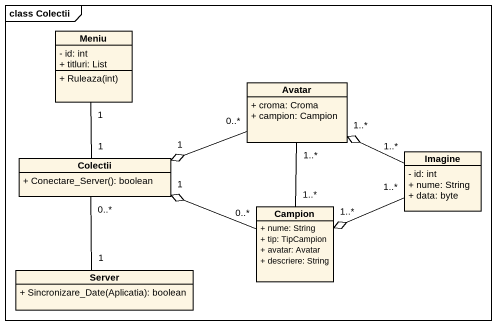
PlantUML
@startuml
mainframe class Colectii
hide circle
hide empty members
skinparam classAttributeIconSize 0
class Meniu {
  - id: int
  + titluri: List
  + Ruleaza(int)
}
class Avatar {
  + croma: Croma
  + campion: Campion
}
class Colectii {
  + Conectare_Server(): boolean
}
class Imagine {
  - id: int
  + nume: String
  + data: byte
}
class Campion {
  + nume: String
  + tip: TipCampion
  + avatar: Avatar
  + descriere: String
}
class Server {
  + Sincronizare_Date(Aplicatia): boolean
}
Meniu "1" -- "1" Colectii
Avatar "0..*" -left-o "1" Colectii
Colectii "0..*" -- "1" Server
Imagine "1..*" -left-o "1..*" Avatar
Imagine "1..*" -left-o "1..*" Campion
Campion "1..*" -up- "1..*" Avatar
Campion "0..*" -left-o "1" Colectii
@enduml
